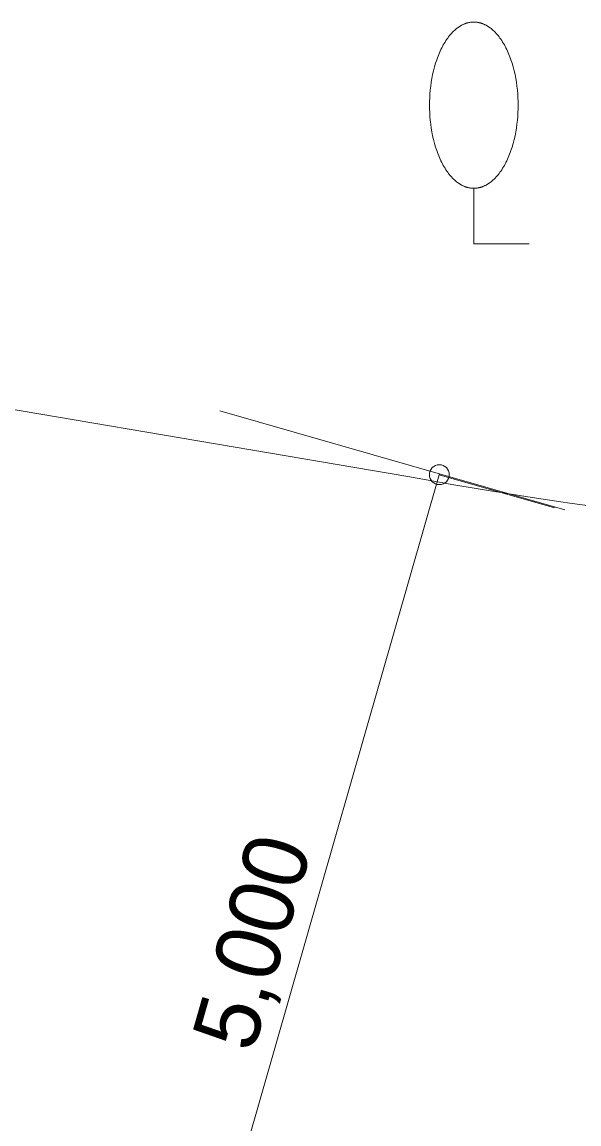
# Model space of a CAD drawing. Units: millimetres at full size, sheet at 1:200; details may follow other scales. Extents: x -40000 to 40000, y -27700 to 27700.
# Drawn here: x -17894 to -15102, y 3133 to 8658 of the extents above; entities that cross this region are included whole.
import ezdxf
from ezdxf.enums import TextEntityAlignment as Align

# ---------------------------------------------------------------- set-up
doc = ezdxf.new("R2010")
doc.units = ezdxf.units.MM
doc.header["$LTSCALE"] = 200
doc.header["$PDMODE"] = 32
doc.header["$PDSIZE"] = 100
doc.linetypes.add('DOUBLE_CHAIN2', pattern=[12.8, 9, -1, 0.6, -0.6, 0.6, -1])
for name, color, linetype, lineweight in [('0-4_外構２', 6, 'Continuous', 13), ('0-9_雨水ルート', 134, 'Continuous', 9), ('C-0_Layer192', 8, 'Continuous', 18), ('C-C_寸法', 5, 'Continuous', 13)]:
    doc.layers.add(name, color=color, linetype=linetype, lineweight=lineweight)
doc.styles.add('HGｺﾞｼｯｸM', font='')
doc.styles.get('HGｺﾞｼｯｸM').set_extended_font_data('HGｺﾞｼｯｸM')

msp = doc.modelspace()

# ---------------------------------------------------------------- linework, layer by layer
at = {"layer": '0-4_外構２'}
for points in [[(-23089.7, 7994.8), (-21306.9, 7460.7), (-20418.1, 7219.7), (-19638.9, 7033.3), (-18854.4, 6870.5), (-15960.3, 6379.5)], [(-15473.7, 6295.1), (-15607.9, 6317.1), (-15738.4, 6339.4), (-15865.5, 6362), (-15959.4, 6379.3)], [(-15010.3, 6227.7), (-15147.9, 6245.2), (-15193.3, 6251.8), (-15335.6, 6273.3), (-15473.7, 6295.1)]]:
    msp.add_lwpolyline(points, dxfattribs=at)
at = {"layer": '0-9_雨水ルート'}
for points in [[(-15628.9, 8657.9), (-15631.3, 8657.8), (-15633.8, 8657.8), (-15636.3, 8657.6), (-15638.8, 8657.4), (-15641.3, 8657.2), (-15643.8, 8656.9), (-15646.3, 8656.6), (-15648.9, 8656.2), (-15651.4, 8655.7), (-15653.9, 8655.2), (-15656.5, 8654.6), (-15659, 8654), (-15661.6, 8653.3), (-15664.2, 8652.6), (-15666.8, 8651.8), (-15669.3, 8650.9), (-15671.9, 8650), (-15674.5, 8649), (-15677.1, 8647.9), (-15679.7, 8646.8), (-15682.3, 8645.7), (-15684.9, 8644.4), (-15687.5, 8643.1), (-15690, 8641.8), (-15692.6, 8640.3), (-15695.2, 8638.9), (-15697.8, 8637.3), (-15700.4, 8635.7), (-15703, 8634), (-15705.6, 8632.3), (-15708.1, 8630.5), (-15710.7, 8628.6), (-15715.8, 8624.7), (-15720.9, 8620.5), (-15726, 8616), (-15731, 8611.3), (-15735.9, 8606.3), (-15740.9, 8601.1), (-15745.7, 8595.6)], [(-15516.9, 8601.1), (-15521.8, 8606.3), (-15526.8, 8611.3), (-15531.8, 8616), (-15536.9, 8620.5), (-15542, 8624.7), (-15547.1, 8628.6), (-15549.6, 8630.5), (-15552.2, 8632.3), (-15554.8, 8634), (-15557.4, 8635.7), (-15560, 8637.3), (-15562.5, 8638.9), (-15565.1, 8640.3), (-15567.7, 8641.8), (-15570.3, 8643.1), (-15572.9, 8644.4), (-15575.5, 8645.7), (-15578.1, 8646.8), (-15580.7, 8647.9), (-15583.3, 8649), (-15585.9, 8650), (-15588.4, 8650.9), (-15591, 8651.8), (-15593.6, 8652.6), (-15596.2, 8653.3), (-15598.7, 8654), (-15601.3, 8654.6), (-15603.8, 8655.2), (-15606.4, 8655.7), (-15608.9, 8656.2), (-15611.4, 8656.6), (-15614, 8656.9), (-15616.5, 8657.2), (-15619, 8657.4), (-15621.5, 8657.6), (-15624, 8657.8), (-15626.4, 8657.8), (-15628.9, 8657.9)], [(-15745.7, 8595.6), (-15750.5, 8589.9), (-15755.2, 8584), (-15759.9, 8577.8), (-15764.5, 8571.3), (-15769, 8564.6), (-15773.4, 8557.8), (-15777.7, 8550.6), (-15781.9, 8543.3), (-15786.1, 8535.8), (-15790.1, 8528.1), (-15794, 8520.1), (-15797.8, 8512), (-15801.4, 8503.8), (-15805, 8495.3), (-15808.4, 8486.8), (-15811.7, 8478), (-15814.9, 8469.2), (-15820.9, 8451), (-15826.3, 8432.5), (-15831.2, 8413.6), (-15835.6, 8394.5), (-15839.3, 8375.2), (-15842.6, 8355.8), (-15845.3, 8336.3), (-15847.4, 8316.9), (-15849.1, 8297.6), (-15850.3, 8278.5), (-15850.9, 8259.7), (-15851.2, 8241.1), (-15850.9, 8222.5), (-15850.3, 8203.6), (-15849.1, 8184.5), (-15847.4, 8165.3), (-15845.3, 8145.9), (-15842.6, 8126.4), (-15839.3, 8107), (-15835.6, 8087.7), (-15831.2, 8068.6), (-15826.3, 8049.7)], [(-15426.6, 8068.6), (-15422.2, 8087.7), (-15418.4, 8107), (-15415.2, 8126.4), (-15412.5, 8145.9), (-15410.3, 8165.3), (-15408.7, 8184.5), (-15407.5, 8203.6), (-15406.8, 8222.5), (-15406.6, 8241.1), (-15406.8, 8259.7), (-15407.5, 8278.5), (-15408.7, 8297.6), (-15410.3, 8316.9), (-15412.5, 8336.3), (-15415.2, 8355.8), (-15418.4, 8375.2), (-15422.2, 8394.5), (-15426.6, 8413.6), (-15431.4, 8432.5), (-15436.9, 8451), (-15442.8, 8469.2), (-15446, 8478), (-15449.3, 8486.8), (-15452.8, 8495.3), (-15456.3, 8503.8), (-15460, 8512), (-15463.8, 8520.1), (-15467.7, 8528.1), (-15471.7, 8535.8), (-15475.8, 8543.3), (-15480.1, 8550.6), (-15484.4, 8557.8), (-15488.8, 8564.6), (-15493.3, 8571.3), (-15497.9, 8577.8), (-15502.5, 8584), (-15507.3, 8589.9), (-15512.1, 8595.6), (-15516.9, 8601.1)], [(-15578.1, 7835.4), (-15575.5, 7836.5), (-15572.9, 7837.8), (-15570.3, 7839.1), (-15567.7, 7840.4), (-15565.1, 7841.8), (-15562.5, 7843.3), (-15560, 7844.9), (-15557.4, 7846.5), (-15554.8, 7848.2), (-15552.2, 7849.9), (-15549.6, 7851.7), (-15547.1, 7853.6), (-15542, 7857.5), (-15536.9, 7861.7), (-15531.8, 7866.2), (-15526.8, 7870.9), (-15521.8, 7875.9), (-15516.9, 7881.1), (-15512.1, 7886.6), (-15507.3, 7892.3), (-15502.5, 7898.2), (-15497.9, 7904.4), (-15493.3, 7910.9), (-15488.8, 7917.5), (-15484.4, 7924.4), (-15480.1, 7931.6), (-15475.8, 7938.9), (-15471.7, 7946.4), (-15467.7, 7954.1), (-15463.8, 7962), (-15460, 7970.1), (-15456.3, 7978.4), (-15452.8, 7986.8), (-15449.3, 7995.4), (-15446, 8004.2), (-15442.8, 8013), (-15436.9, 8031.1), (-15431.4, 8049.7), (-15426.6, 8068.6)], [(-15826.3, 8049.7), (-15820.9, 8031.1), (-15814.9, 8013), (-15811.7, 8004.2), (-15808.4, 7995.4), (-15805, 7986.8), (-15801.4, 7978.4), (-15797.8, 7970.1), (-15794, 7962), (-15790.1, 7954.1), (-15786.1, 7946.4), (-15781.9, 7938.9), (-15777.7, 7931.6), (-15773.4, 7924.4), (-15769, 7917.5), (-15764.5, 7910.9), (-15759.9, 7904.4), (-15755.2, 7898.2), (-15750.5, 7892.3), (-15745.7, 7886.6), (-15740.9, 7881.1), (-15735.9, 7875.9), (-15731, 7870.9), (-15726, 7866.2), (-15720.9, 7861.7), (-15715.8, 7857.5), (-15710.7, 7853.6), (-15708.1, 7851.7), (-15705.6, 7849.9), (-15703, 7848.2), (-15700.4, 7846.5), (-15697.8, 7844.9), (-15695.2, 7843.3), (-15692.6, 7841.8), (-15690, 7840.4), (-15687.5, 7839.1), (-15684.9, 7837.8), (-15682.3, 7836.5), (-15679.7, 7835.4), (-15677.1, 7834.3)], [(-15677.1, 7834.3), (-15674.5, 7833.2), (-15671.9, 7832.2), (-15669.3, 7831.3), (-15666.8, 7830.4), (-15664.2, 7829.6), (-15661.6, 7828.9), (-15659, 7828.2), (-15656.5, 7827.6), (-15653.9, 7827), (-15651.4, 7826.5), (-15648.9, 7826), (-15646.3, 7825.6), (-15643.8, 7825.3), (-15641.3, 7825), (-15638.8, 7824.8), (-15636.3, 7824.6), (-15633.8, 7824.4), (-15631.3, 7824.4), (-15628.9, 7824.3), (-15626.4, 7824.4), (-15624, 7824.4), (-15621.5, 7824.6), (-15619, 7824.8), (-15616.5, 7825), (-15614, 7825.3), (-15611.4, 7825.6), (-15608.9, 7826), (-15606.4, 7826.5), (-15603.8, 7827), (-15601.3, 7827.6), (-15598.7, 7828.2), (-15596.2, 7828.9), (-15593.6, 7829.6), (-15591, 7830.4), (-15588.4, 7831.3), (-15585.9, 7832.2), (-15583.3, 7833.2), (-15580.7, 7834.3), (-15578.1, 7835.4)], [(-15628.9, 7824.3), (-15628.9, 7546.5), (-15351, 7546.5)]]:
    msp.add_lwpolyline(points, dxfattribs=at)
at = {"layer": 'C-0_Layer192', "color": 134, "linetype": 'DOUBLE_CHAIN2', "lineweight": 9}
msp.add_line((-16903.1, 6708.2), (-9370.1, 4546.2), dxfattribs=at)
at = {"layer": 'C-C_寸法'}
for q in [(-17181.2, 1582.4), (-15225.1, 6222.8)]:
    msp.add_line((-15801.9, 6388.3), q, dxfattribs=at)
msp.add_point((-15801.9, 6388.3), dxfattribs=at)

# ---------------------------------------------------------------- texts
at = {"layer": 'C-C_寸法', "color": 1, "style": 'HGｺﾞｼｯｸM'}
msp.add_text('5,000', height=322.6, rotation=73.986, dxfattribs=at).set_placement((-16643.3, 3456.7), align=Align.BOTTOM_LEFT)

doc.saveas('drawing.dxf')
